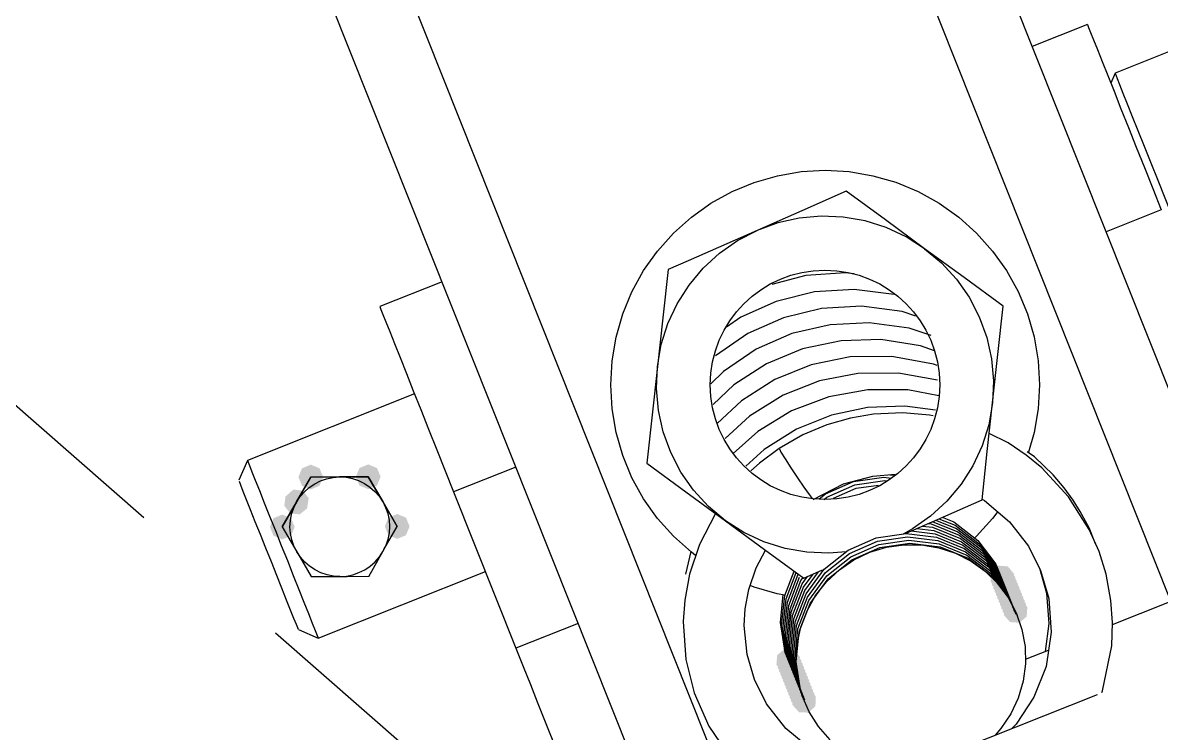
# Model space of a CAD drawing. Extents: x 3 to 592, y 5 to 207.
# Drawn here: x 126.09 to 134.35, y 66.47 to 71.63 of the extents above; entities that cross this region are included whole.
import ezdxf

# ---------------------------------------------------------------- set-up
doc = ezdxf.new("R2010")
doc.units = 0
doc.layers.get('0').update_dxf_attribs({"linetype": 'CONTINUOUS'})

msp = doc.modelspace()

# ---------------------------------------------------------------- hatches: boundary and pattern name
h = msp.add_hatch(color=7)
h.dxf.hatch_style = 2
h.paths.add_polyline_path([(128.178207, 68.241439), (128.114674, 68.267864), (128.088249, 68.331397), (128.114674, 68.394931), (128.178207, 68.421356), (128.24174, 68.394931), (128.268166, 68.331398), (128.24174, 68.267864)])
h = msp.add_hatch(color=7)
h.dxf.hatch_style = 2
h.paths.add_polyline_path([(128.178207, 68.241439), (128.114674, 68.267864), (128.088249, 68.331397), (128.114674, 68.394931), (128.178207, 68.421356), (128.24174, 68.394931), (128.268166, 68.331398), (128.24174, 68.267864)])
h = msp.add_hatch(color=7)
h.dxf.hatch_style = 2
h.paths.add_polyline_path([(128.595191, 68.243379), (128.531657, 68.269805), (128.505232, 68.333338), (128.531657, 68.396871), (128.595191, 68.423296), (128.658724, 68.396871), (128.685149, 68.333338), (128.658724, 68.269805)])
h = msp.add_hatch(color=7)
h.dxf.hatch_style = 2
h.paths.add_polyline_path([(128.595191, 68.243379), (128.531657, 68.269805), (128.505232, 68.333338), (128.531657, 68.396871), (128.595191, 68.423296), (128.658724, 68.396871), (128.685149, 68.333338), (128.658724, 68.269805)])
h = msp.add_hatch(color=7)
h.dxf.hatch_style = 2
h.paths.add_polyline_path([(128.151655, 68.103577), (128.097883, 68.060644), (128.02948, 68.068107), (127.986546, 68.121879), (127.99401, 68.190283), (128.051662, 68.240272), (128.120066, 68.232808), (128.163, 68.179036)])
h = msp.add_hatch(color=7)
h.dxf.hatch_style = 2
h.paths.add_polyline_path([(128.151655, 68.103577), (128.097883, 68.060644), (128.02948, 68.068107), (127.986546, 68.121879), (127.99401, 68.190283), (128.051662, 68.240272), (128.120066, 68.232808), (128.163, 68.179036)])
h = msp.add_hatch(color=7)
h.dxf.hatch_style = 2
h.paths.add_polyline_path([(127.881451, 67.969342), (127.907876, 68.032875), (127.971409, 68.0593), (128.034942, 68.032875), (128.061367, 67.969342), (128.034942, 67.905456), (127.971409, 67.879031), (127.907876, 67.905456)])
h = msp.add_hatch(color=7)
h.dxf.hatch_style = 2
h.paths.add_polyline_path([(127.881451, 67.969342), (127.907876, 68.032875), (127.971409, 68.0593), (128.034942, 68.032875), (128.061367, 67.969342), (128.034942, 67.905456), (127.971409, 67.879031), (127.907876, 67.905456)])
h = msp.add_hatch(color=7)
h.dxf.hatch_style = 2
h.paths.add_polyline_path([(128.715382, 67.973222), (128.741807, 68.036755), (128.80534, 68.063181), (128.868873, 68.036755), (128.895299, 67.973222), (128.868873, 67.909336), (128.80534, 67.882911), (128.741807, 67.909336)])
h = msp.add_hatch(color=7)
h.dxf.hatch_style = 2
h.paths.add_polyline_path([(128.715382, 67.973222), (128.741807, 68.036755), (128.80534, 68.063181), (128.868873, 68.036755), (128.895299, 67.973222), (128.868873, 67.909336), (128.80534, 67.882911), (128.741807, 67.909336)])
h = msp.add_hatch(color=7)
h.dxf.hatch_style = 2
h.paths.add_polyline_path([(133.282236, 67.628466), (133.277258, 67.559837), (133.225342, 67.514677), (133.156713, 67.519655), (133.111552, 67.571571), (133.115472, 67.643375), (133.167389, 67.688536), (133.236018, 67.683557)])
h = msp.add_hatch(color=7)
h.dxf.hatch_style = 2
h.paths.add_polyline_path([(133.282236, 67.628466), (133.277258, 67.559837), (133.225342, 67.514677), (133.156713, 67.519655), (133.111552, 67.571571), (133.115472, 67.643375), (133.167389, 67.688536), (133.236018, 67.683557)])
h = msp.add_hatch(color=7)
h.dxf.hatch_style = 2
h.paths.add_polyline_path([(133.291832, 67.604406), (133.286854, 67.535777), (133.234937, 67.490617), (133.166308, 67.495595), (133.121148, 67.547512), (133.125068, 67.619316), (133.176984, 67.664476), (133.245614, 67.659498)])
h = msp.add_hatch(color=7)
h.dxf.hatch_style = 2
h.paths.add_polyline_path([(133.291832, 67.604406), (133.286854, 67.535777), (133.234937, 67.490617), (133.166308, 67.495595), (133.121148, 67.547512), (133.125068, 67.619316), (133.176984, 67.664476), (133.245614, 67.659498)])
h = msp.add_hatch(color=7)
h.dxf.hatch_style = 2
h.paths.add_polyline_path([(133.301428, 67.580347), (133.296449, 67.511718), (133.244533, 67.466558), (133.175904, 67.471536), (133.130744, 67.523452), (133.134664, 67.595257), (133.18658, 67.640417), (133.255209, 67.635438)])
h = msp.add_hatch(color=7)
h.dxf.hatch_style = 2
h.paths.add_polyline_path([(133.301428, 67.580347), (133.296449, 67.511718), (133.244533, 67.466558), (133.175904, 67.471536), (133.130744, 67.523452), (133.134664, 67.595257), (133.18658, 67.640417), (133.255209, 67.635438)])
h = msp.add_hatch(color=7)
h.dxf.hatch_style = 2
h.paths.add_polyline_path([(133.311023, 67.556288), (133.306045, 67.487658), (133.254128, 67.442498), (133.185499, 67.447477), (133.140339, 67.499393), (133.144259, 67.571197), (133.196175, 67.616357), (133.264805, 67.611379)])
h = msp.add_hatch(color=7)
h.dxf.hatch_style = 2
h.paths.add_polyline_path([(133.311023, 67.556288), (133.306045, 67.487658), (133.254128, 67.442498), (133.185499, 67.447477), (133.140339, 67.499393), (133.144259, 67.571197), (133.196175, 67.616357), (133.264805, 67.611379)])
h = msp.add_hatch(color=7)
h.dxf.hatch_style = 2
h.paths.add_polyline_path([(133.320583, 67.532228), (133.315605, 67.463599), (133.263689, 67.418439), (133.19506, 67.423417), (133.149899, 67.475334), (133.153819, 67.547138), (133.205736, 67.592298), (133.274365, 67.58732)])
h = msp.add_hatch(color=7)
h.dxf.hatch_style = 2
h.paths.add_polyline_path([(133.320583, 67.532228), (133.315605, 67.463599), (133.263689, 67.418439), (133.19506, 67.423417), (133.149899, 67.475334), (133.153819, 67.547138), (133.205736, 67.592298), (133.274365, 67.58732)])
h = msp.add_hatch(color=7)
h.dxf.hatch_style = 2
h.paths.add_polyline_path([(133.330179, 67.508204), (133.325201, 67.439575), (133.273284, 67.394415), (133.204655, 67.399393), (133.159495, 67.451309), (133.163415, 67.523114), (133.215331, 67.568274), (133.28396, 67.563295)])
h = msp.add_hatch(color=7)
h.dxf.hatch_style = 2
h.paths.add_polyline_path([(133.330179, 67.508204), (133.325201, 67.439575), (133.273284, 67.394415), (133.204655, 67.399393), (133.159495, 67.451309), (133.163415, 67.523114), (133.215331, 67.568274), (133.28396, 67.563295)])
h = msp.add_hatch(color=7)
h.dxf.hatch_style = 2
h.paths.add_polyline_path([(133.339774, 67.484145), (133.334796, 67.415515), (133.28288, 67.370355), (133.214251, 67.375334), (133.169091, 67.42725), (133.17301, 67.499054), (133.224927, 67.544214), (133.293556, 67.539236)])
h = msp.add_hatch(color=7)
h.dxf.hatch_style = 2
h.paths.add_polyline_path([(133.339774, 67.484145), (133.334796, 67.415515), (133.28288, 67.370355), (133.214251, 67.375334), (133.169091, 67.42725), (133.17301, 67.499054), (133.224927, 67.544214), (133.293556, 67.539236)])
h = msp.add_hatch(color=7)
h.dxf.hatch_style = 2
h.paths.add_polyline_path([(133.349335, 67.460085), (133.344356, 67.391456), (133.29244, 67.346296), (133.223811, 67.351274), (133.178651, 67.40319), (133.182571, 67.474995), (133.234487, 67.520155), (133.303116, 67.515176)])
h = msp.add_hatch(color=7)
h.dxf.hatch_style = 2
h.paths.add_polyline_path([(133.349335, 67.460085), (133.344356, 67.391456), (133.29244, 67.346296), (133.223811, 67.351274), (133.178651, 67.40319), (133.182571, 67.474995), (133.234487, 67.520155), (133.303116, 67.515176)])
h = msp.add_hatch(color=7)
h.dxf.hatch_style = 2
h.paths.add_polyline_path([(133.35893, 67.436026), (133.353952, 67.367396), (133.302036, 67.322236), (133.233406, 67.327215), (133.188246, 67.379131), (133.192166, 67.450935), (133.244083, 67.496095), (133.312712, 67.491117)])
h = msp.add_hatch(color=7)
h.dxf.hatch_style = 2
h.paths.add_polyline_path([(133.35893, 67.436026), (133.353952, 67.367396), (133.302036, 67.322236), (133.233406, 67.327215), (133.188246, 67.379131), (133.192166, 67.450935), (133.244083, 67.496095), (133.312712, 67.491117)])
h = msp.add_hatch(color=7)
h.dxf.hatch_style = 2
h.paths.add_polyline_path([(133.368526, 67.411966), (133.363548, 67.343337), (133.311631, 67.298177), (133.243002, 67.303155), (133.197842, 67.355072), (133.201762, 67.426876), (133.253678, 67.472036), (133.322307, 67.467058)])
h = msp.add_hatch(color=7)
h.dxf.hatch_style = 2
h.paths.add_polyline_path([(133.368526, 67.411966), (133.363548, 67.343337), (133.311631, 67.298177), (133.243002, 67.303155), (133.197842, 67.355072), (133.201762, 67.426876), (133.253678, 67.472036), (133.322307, 67.467058)])
h = msp.add_hatch(color=7)
h.dxf.hatch_style = 2
h.paths.add_polyline_path([(133.378121, 67.387907), (133.373143, 67.319278), (133.321227, 67.274117), (133.252598, 67.279096), (133.207437, 67.331012), (133.211357, 67.402816), (133.263274, 67.447976), (133.331903, 67.442998)])
h = msp.add_hatch(color=7)
h.dxf.hatch_style = 2
h.paths.add_polyline_path([(133.378121, 67.387907), (133.373143, 67.319278), (133.321227, 67.274117), (133.252598, 67.279096), (133.207437, 67.331012), (133.211357, 67.402816), (133.263274, 67.447976), (133.331903, 67.442998)])
h = msp.add_hatch(color=7)
h.dxf.hatch_style = 2
h.paths.add_polyline_path([(131.557319, 66.969627), (131.562298, 67.038256), (131.614214, 67.083416), (131.682843, 67.078438), (131.728003, 67.026521), (131.724083, 66.954717), (131.672167, 66.909557), (131.603538, 66.914535)])
h = msp.add_hatch(color=7)
h.dxf.hatch_style = 2
h.paths.add_polyline_path([(131.557319, 66.969627), (131.562298, 67.038256), (131.614214, 67.083416), (131.682843, 67.078438), (131.728003, 67.026521), (131.724083, 66.954717), (131.672167, 66.909557), (131.603538, 66.914535)])
h = msp.add_hatch(color=7)
h.dxf.hatch_style = 2
h.paths.add_polyline_path([(131.566915, 66.945567), (131.571893, 67.014196), (131.62381, 67.059356), (131.692439, 67.054378), (131.737599, 67.002462), (131.733679, 66.930658), (131.681763, 66.885497), (131.613133, 66.890476)])
h = msp.add_hatch(color=7)
h.dxf.hatch_style = 2
h.paths.add_polyline_path([(131.566915, 66.945567), (131.571893, 67.014196), (131.62381, 67.059356), (131.692439, 67.054378), (131.737599, 67.002462), (131.733679, 66.930658), (131.681763, 66.885497), (131.613133, 66.890476)])
h = msp.add_hatch(color=7)
h.dxf.hatch_style = 2
h.paths.add_polyline_path([(131.576475, 66.921508), (131.581454, 66.990137), (131.63337, 67.035297), (131.701999, 67.030319), (131.747159, 66.978402), (131.743239, 66.906598), (131.691323, 66.861438), (131.622694, 66.866416)])
h = msp.add_hatch(color=7)
h.dxf.hatch_style = 2
h.paths.add_polyline_path([(131.576475, 66.921508), (131.581454, 66.990137), (131.63337, 67.035297), (131.701999, 67.030319), (131.747159, 66.978402), (131.743239, 66.906598), (131.691323, 66.861438), (131.622694, 66.866416)])
h = msp.add_hatch(color=7)
h.dxf.hatch_style = 2
h.paths.add_polyline_path([(131.586071, 66.897448), (131.591049, 66.966077), (131.642965, 67.011238), (131.711595, 67.006259), (131.756755, 66.954343), (131.752835, 66.882539), (131.700918, 66.837379), (131.632289, 66.842357)])
h = msp.add_hatch(color=7)
h.dxf.hatch_style = 2
h.paths.add_polyline_path([(131.586071, 66.897448), (131.591049, 66.966077), (131.642965, 67.011238), (131.711595, 67.006259), (131.756755, 66.954343), (131.752835, 66.882539), (131.700918, 66.837379), (131.632289, 66.842357)])
h = msp.add_hatch(color=7)
h.dxf.hatch_style = 2
h.paths.add_polyline_path([(131.595666, 66.873389), (131.600645, 66.942018), (131.652561, 66.987178), (131.72119, 66.9822), (131.76635, 66.930283), (131.76243, 66.858479), (131.710514, 66.813319), (131.641885, 66.818297)])
h = msp.add_hatch(color=7)
h.dxf.hatch_style = 2
h.paths.add_polyline_path([(131.595666, 66.873389), (131.600645, 66.942018), (131.652561, 66.987178), (131.72119, 66.9822), (131.76635, 66.930283), (131.76243, 66.858479), (131.710514, 66.813319), (131.641885, 66.818297)])
h = msp.add_hatch(color=7)
h.dxf.hatch_style = 2
h.paths.add_polyline_path([(131.605262, 66.849329), (131.61024, 66.917959), (131.662157, 66.963119), (131.730786, 66.95814), (131.775946, 66.906224), (131.772026, 66.83442), (131.72011, 66.78926), (131.65148, 66.794238)])
h = msp.add_hatch(color=7)
h.dxf.hatch_style = 2
h.paths.add_polyline_path([(131.605262, 66.849329), (131.61024, 66.917959), (131.662157, 66.963119), (131.730786, 66.95814), (131.775946, 66.906224), (131.772026, 66.83442), (131.72011, 66.78926), (131.65148, 66.794238)])
h = msp.add_hatch(color=7)
h.dxf.hatch_style = 2
h.paths.add_polyline_path([(131.614822, 66.825305), (131.6198, 66.893934), (131.671717, 66.939094), (131.740346, 66.934116), (131.785506, 66.8822), (131.781586, 66.810396), (131.72967, 66.765236), (131.661041, 66.770214)])
h = msp.add_hatch(color=7)
h.dxf.hatch_style = 2
h.paths.add_polyline_path([(131.614822, 66.825305), (131.6198, 66.893934), (131.671717, 66.939094), (131.740346, 66.934116), (131.785506, 66.8822), (131.781586, 66.810396), (131.72967, 66.765236), (131.661041, 66.770214)])
h = msp.add_hatch(color=7)
h.dxf.hatch_style = 2
h.paths.add_polyline_path([(131.624418, 66.80121), (131.629396, 66.86984), (131.681312, 66.915), (131.749942, 66.910021), (131.795102, 66.858105), (131.791182, 66.786301), (131.739265, 66.741141), (131.670636, 66.746119)])
h = msp.add_hatch(color=7)
h.dxf.hatch_style = 2
h.paths.add_polyline_path([(131.624418, 66.80121), (131.629396, 66.86984), (131.681312, 66.915), (131.749942, 66.910021), (131.795102, 66.858105), (131.791182, 66.786301), (131.739265, 66.741141), (131.670636, 66.746119)])
h = msp.add_hatch(color=7)
h.dxf.hatch_style = 2
h.paths.add_polyline_path([(131.634013, 66.777186), (131.638992, 66.845815), (131.690908, 66.890976), (131.759537, 66.885997), (131.804697, 66.834081), (131.800777, 66.762277), (131.748861, 66.717117), (131.680232, 66.722095)])
h = msp.add_hatch(color=7)
h.dxf.hatch_style = 2
h.paths.add_polyline_path([(131.634013, 66.777186), (131.638992, 66.845815), (131.690908, 66.890976), (131.759537, 66.885997), (131.804697, 66.834081), (131.800777, 66.762277), (131.748861, 66.717117), (131.680232, 66.722095)])
h = msp.add_hatch(color=7)
h.dxf.hatch_style = 2
h.paths.add_polyline_path([(131.643574, 66.753127), (131.648552, 66.821756), (131.700468, 66.866916), (131.769097, 66.861938), (131.814258, 66.810021), (131.810338, 66.738217), (131.758421, 66.693057), (131.689792, 66.698035)])
h = msp.add_hatch(color=7)
h.dxf.hatch_style = 2
h.paths.add_polyline_path([(131.643574, 66.753127), (131.648552, 66.821756), (131.700468, 66.866916), (131.769097, 66.861938), (131.814258, 66.810021), (131.810338, 66.738217), (131.758421, 66.693057), (131.689792, 66.698035)])
h = msp.add_hatch(color=7)
h.dxf.hatch_style = 2
h.paths.add_polyline_path([(131.653169, 66.729067), (131.658147, 66.797697), (131.710064, 66.842857), (131.778693, 66.837878), (131.823853, 66.785962), (131.819933, 66.714158), (131.768017, 66.668998), (131.699388, 66.673976)])
h = msp.add_hatch(color=7)
h.dxf.hatch_style = 2
h.paths.add_polyline_path([(131.653169, 66.729067), (131.658147, 66.797697), (131.710064, 66.842857), (131.778693, 66.837878), (131.823853, 66.785962), (131.819933, 66.714158), (131.768017, 66.668998), (131.699388, 66.673976)])
h = msp.add_hatch(color=7)
h.dxf.hatch_style = 2
h.paths.add_polyline_path([(131.662765, 66.705008), (131.667743, 66.773637), (131.719659, 66.818797), (131.788289, 66.813819), (131.833449, 66.761903), (131.829529, 66.690098), (131.777612, 66.644938), (131.708983, 66.649917)])
h = msp.add_hatch(color=7)
h.dxf.hatch_style = 2
h.paths.add_polyline_path([(131.662765, 66.705008), (131.667743, 66.773637), (131.719659, 66.818797), (131.788289, 66.813819), (131.833449, 66.761903), (131.829529, 66.690098), (131.777612, 66.644938), (131.708983, 66.649917)])
h = msp.add_hatch(color=7)
h.dxf.hatch_style = 2
h.paths.add_polyline_path([(131.673472, 66.677809), (131.675906, 66.746576), (131.726116, 66.793626), (131.794882, 66.791192), (131.841933, 66.740982), (131.840556, 66.669394), (131.790347, 66.622343), (131.721581, 66.624778)])
h = msp.add_hatch(color=7)
h.dxf.hatch_style = 2
h.paths.add_polyline_path([(131.673472, 66.677809), (131.675906, 66.746576), (131.726116, 66.793626), (131.794882, 66.791192), (131.841933, 66.740982), (131.840556, 66.669394), (131.790347, 66.622343), (131.721581, 66.624778)])

# ---------------------------------------------------------------- linework, layer by layer
at = {"color": 7}
for points in [[(134.936054, 67.635896), (132.600665, 73.496593)], [(134.936054, 67.635896), (132.600665, 73.496593)], [(134.419975, 67.430227), (132.147381, 73.132879)], [(134.419975, 67.430227), (132.147381, 73.132879)], [(131.168634, 66.134544), (128.896039, 71.837197)], [(131.168634, 66.134544), (128.896039, 71.837197)], [(130.652555, 65.928875), (128.317166, 71.789219)], [(130.652555, 65.928875), (128.317166, 71.789219)], [(133.814114, 71.614242), (133.414064, 71.454786)], [(133.814114, 71.614242), (133.414064, 71.454786)], [(133.814114, 71.614242), (133.822228, 71.594133), (133.836692, 71.557797), (133.858212, 71.503822), (133.886434, 71.432914), (133.921006, 71.346131), (133.961223, 71.244883), (134.007084, 71.130231), (134.057178, 71.004289), (134.111153, 70.868822), (134.168303, 70.725242), (134.22757, 70.576369), (134.288601, 70.423969), (134.349631, 70.270158)], [(133.814114, 71.614242), (133.822228, 71.594133), (133.836692, 71.557797), (133.858212, 71.503822), (133.886434, 71.432914), (133.921006, 71.346131), (133.961223, 71.244883), (134.007084, 71.130231), (134.057178, 71.004289), (134.111153, 70.868822), (134.168303, 70.725242), (134.22757, 70.576369), (134.288601, 70.423969), (134.349631, 70.270158)], [(134.427701, 71.425223), (134.014951, 71.260829)], [(134.427701, 71.425223), (134.014951, 71.260829)], [(134.014845, 71.260723), (133.983801, 71.188404)], [(134.014845, 71.260723), (133.983801, 71.188404)], [(134.014845, 71.260723), (134.029662, 71.224034), (134.047653, 71.178879), (134.071995, 71.11679), (134.103039, 71.039531), (134.139376, 70.948515), (134.180298, 70.845151), (134.225453, 70.731909), (134.273784, 70.611259), (134.323878, 70.485317), (134.375031, 70.356906), (134.426184, 70.228142), (134.476278, 70.102554), (134.524609, 69.981551), (134.569764, 69.868662), (134.610687, 69.765651), (134.647023, 69.674634), (134.677714, 69.597376), (134.702409, 69.53564), (134.720048, 69.490837), (134.730984, 69.463673)], [(134.014845, 71.260723), (134.029662, 71.224034), (134.047653, 71.178879), (134.071995, 71.11679), (134.103039, 71.039531), (134.139376, 70.948515), (134.180298, 70.845151), (134.225453, 70.731909), (134.273784, 70.611259), (134.323878, 70.485317), (134.375031, 70.356906), (134.426184, 70.228142), (134.476278, 70.102554), (134.524609, 69.981551), (134.569764, 69.868662), (134.610687, 69.765651), (134.647023, 69.674634), (134.677714, 69.597376), (134.702409, 69.53564), (134.720048, 69.490837), (134.730984, 69.463673)], [(130.970867, 67.76145), (130.940175, 67.785439), (130.81, 67.901503), (130.693936, 68.031678), (130.592689, 68.173847), (130.508375, 68.3266), (130.4417, 68.487819), (130.393369, 68.655389), (130.364089, 68.827544), (130.354564, 69.001464), (130.364089, 69.175736), (130.393369, 69.347539), (130.4417, 69.515461), (130.508375, 69.676327), (130.592689, 69.82908), (130.693936, 69.97125), (130.81, 70.101425), (130.940175, 70.217841), (131.082344, 70.318736), (131.235097, 70.40305), (131.396317, 70.469725), (131.563886, 70.518055), (131.735689, 70.547336), (131.909961, 70.557214)], [(130.970867, 67.76145), (130.940175, 67.785439), (130.81, 67.901503), (130.693936, 68.031678), (130.592689, 68.173847), (130.508375, 68.3266), (130.4417, 68.487819), (130.393369, 68.655389), (130.364089, 68.827544), (130.354564, 69.001464), (130.364089, 69.175736), (130.393369, 69.347539), (130.4417, 69.515461), (130.508375, 69.676327), (130.592689, 69.82908), (130.693936, 69.97125), (130.81, 70.101425), (130.940175, 70.217841), (131.082344, 70.318736), (131.235097, 70.40305), (131.396317, 70.469725), (131.563886, 70.518055), (131.735689, 70.547336), (131.909961, 70.557214)], [(131.909961, 70.557108), (132.084233, 70.54723), (132.256036, 70.517949), (132.423606, 70.469972), (132.584825, 70.402944), (132.737578, 70.31863), (132.879747, 70.217736), (133.009922, 70.101672), (133.125986, 69.971497), (133.227233, 69.829327), (133.311547, 69.676574), (133.378222, 69.515355), (133.426553, 69.347786), (133.455833, 69.17563), (133.465358, 69.001711), (133.455833, 68.827438), (133.426553, 68.655283), (133.386689, 68.512055)], [(131.909961, 70.557108), (132.084233, 70.54723), (132.256036, 70.517949), (132.423606, 70.469972), (132.584825, 70.402944), (132.737578, 70.31863), (132.879747, 70.217736), (133.009922, 70.101672), (133.125986, 69.971497), (133.227233, 69.829327), (133.311547, 69.676574), (133.378222, 69.515355), (133.426553, 69.347786), (133.455833, 69.17563), (133.465358, 69.001711), (133.455833, 68.827438), (133.426553, 68.655283), (133.386689, 68.512055)], [(132.063243, 70.405696), (131.74151, 70.263879), (131.416954, 70.121004)], [(132.063243, 70.405696), (131.74151, 70.263879), (131.416954, 70.121004)], [(132.632944, 69.988289), (132.348252, 70.197133), (132.063208, 70.405625)], [(132.632944, 69.988289), (132.348252, 70.197133), (132.063208, 70.405625)], [(132.632944, 69.988289), (132.49783, 70.074367), (132.352838, 70.141747), (132.200438, 70.189725), (132.042747, 70.217594), (131.882938, 70.22465), (131.723483, 70.210539), (131.567202, 70.175967), (131.416919, 70.120933)], [(132.632944, 69.988289), (132.49783, 70.074367), (132.352838, 70.141747), (132.200438, 70.189725), (132.042747, 70.217594), (131.882938, 70.22465), (131.723483, 70.210539), (131.567202, 70.175967), (131.416919, 70.120933)], [(134.349772, 70.270158), (133.949722, 70.110703)], [(134.349772, 70.270158), (133.949722, 70.110703)], [(130.693901, 69.13432), (130.72177, 69.292011), (130.769748, 69.444411), (130.837129, 69.589403), (130.923206, 69.724517), (131.025865, 69.847284), (131.144045, 69.955234), (131.274926, 70.046956), (131.416742, 70.121039)], [(130.693901, 69.13432), (130.72177, 69.292011), (130.769748, 69.444411), (130.837129, 69.589403), (130.923206, 69.724517), (131.025865, 69.847284), (131.144045, 69.955234), (131.274926, 70.046956), (131.416742, 70.121039)], [(131.416919, 70.121039), (130.917386, 69.900906), (130.77063, 69.836348)], [(131.416919, 70.121039), (130.917386, 69.900906), (130.77063, 69.836348)], [(124.717351, 70.007162), (126.966049, 68.038435)], [(124.717351, 70.007162), (126.966049, 68.038435)], [(133.202609, 69.570847), (132.918976, 69.778633), (132.632873, 69.988183)], [(133.202609, 69.570847), (132.918976, 69.778633), (132.632873, 69.988183)], [(132.632944, 69.988289), (132.755711, 69.885631), (132.863661, 69.76745), (132.955383, 69.636569), (133.029466, 69.494753), (133.084147, 69.344117), (133.119072, 69.188189), (133.13283, 69.028733), (133.126127, 68.868925)], [(132.632944, 69.988289), (132.755711, 69.885631), (132.863661, 69.76745), (132.955383, 69.636569), (133.029466, 69.494753), (133.084147, 69.344117), (133.119072, 69.188189), (133.13283, 69.028733), (133.126127, 68.868925)], [(130.770559, 69.836383), (130.732459, 69.48678), (130.694007, 69.134355)], [(130.770559, 69.836383), (130.732459, 69.48678), (130.694007, 69.134355)], [(132.121416, 69.805268), (132.059327, 69.812323), (131.771813, 69.792921), (131.522752, 69.729068)], [(132.121416, 69.805268), (132.059327, 69.812323), (131.771813, 69.792921), (131.522752, 69.729068)], [(129.130672, 69.747836), (128.679116, 69.567919)], [(129.130672, 69.747836), (128.679116, 69.567919)], [(132.412458, 69.654984), (132.120358, 69.691673), (131.832491, 69.67474), (131.556266, 69.606301), (131.299091, 69.49059), (131.195374, 69.418976)], [(132.412458, 69.654984), (132.120358, 69.691673), (131.832491, 69.67474), (131.556266, 69.606301), (131.299091, 69.49059), (131.195374, 69.418976)], [(128.679081, 69.567884), (128.687195, 69.547775), (128.701659, 69.511439), (128.723178, 69.457464), (128.751401, 69.386556), (128.785973, 69.299772), (128.826189, 69.198525), (128.872051, 69.083872), (128.922145, 68.957931), (128.97612, 68.822464), (129.03327, 68.678884), (129.092537, 68.530011), (129.153567, 68.377611), (129.214598, 68.2238)], [(128.679081, 69.567884), (128.687195, 69.547775), (128.701659, 69.511439), (128.723178, 69.457464), (128.751401, 69.386556), (128.785973, 69.299772), (128.826189, 69.198525), (128.872051, 69.083872), (128.922145, 68.957931), (128.97612, 68.822464), (129.03327, 68.678884), (129.092537, 68.530011), (129.153567, 68.377611), (129.214598, 68.2238)], [(132.569056, 69.499727), (132.470631, 69.532535), (132.173945, 69.571341), (131.883961, 69.55476), (131.6095, 69.487732), (131.350209, 69.372021), (131.114553, 69.209744)], [(132.569056, 69.499727), (132.470631, 69.532535), (132.173945, 69.571341), (131.883961, 69.55476), (131.6095, 69.487732), (131.350209, 69.372021), (131.114553, 69.209744)], [(133.125986, 68.868784), (133.164439, 69.219798), (133.202539, 69.570812)], [(133.125986, 68.868784), (133.164439, 69.219798), (133.202539, 69.570812)], [(132.679158, 69.358757), (132.521113, 69.411674), (132.229719, 69.450832), (131.946086, 69.436721), (131.670213, 69.37181), (131.409158, 69.258215), (131.172444, 69.097701), (131.080369, 69.006685)], [(132.679158, 69.358757), (132.521113, 69.411674), (132.229719, 69.450832), (131.946086, 69.436721), (131.670213, 69.37181), (131.409158, 69.258215), (131.172444, 69.097701), (131.080369, 69.006685)], [(132.703605, 69.247244), (132.602711, 69.283227), (132.314139, 69.328736), (132.025919, 69.320622), (131.746519, 69.260649), (131.484758, 69.152699), (131.248397, 68.999947), (131.098819, 68.858836)], [(132.703605, 69.247244), (132.602711, 69.283227), (132.314139, 69.328736), (132.025919, 69.320622), (131.746519, 69.260649), (131.484758, 69.152699), (131.248397, 68.999947), (131.098819, 68.858836)], [(132.724137, 69.139823), (132.697326, 69.150406), (132.393584, 69.206145), (132.09337, 69.202617), (131.808326, 69.144762), (131.545859, 69.038929), (131.303148, 68.885117), (131.127465, 68.72037)], [(132.724137, 69.139823), (132.697326, 69.150406), (132.393584, 69.206145), (132.09337, 69.202617), (131.808326, 69.144762), (131.545859, 69.038929), (131.303148, 68.885117), (131.127465, 68.72037)], [(130.693901, 69.13432), (130.655448, 68.783306), (130.617348, 68.432292)], [(130.693901, 69.13432), (130.655448, 68.783306), (130.617348, 68.432292)], [(131.186978, 68.014815), (131.064212, 68.117473), (130.956262, 68.235654), (130.864539, 68.366534), (130.790456, 68.508351), (130.735776, 68.658987), (130.700851, 68.814915), (130.687092, 68.97437), (130.693795, 69.134179)], [(131.186978, 68.014815), (131.064212, 68.117473), (130.956262, 68.235654), (130.864539, 68.366534), (130.790456, 68.508351), (130.735776, 68.658987), (130.700851, 68.814915), (130.687092, 68.97437), (130.693795, 69.134179)], [(132.726465, 69.033637), (132.443537, 69.085495), (132.148263, 69.083026), (131.869215, 69.028345), (131.605337, 68.924629), (131.362626, 68.77364), (131.184826, 68.610656)], [(132.726465, 69.033637), (132.443537, 69.085495), (132.148263, 69.083026), (131.869215, 69.028345), (131.605337, 68.924629), (131.362626, 68.77364), (131.184826, 68.610656)], [(128.931, 68.935741), (127.71815, 68.452436)], [(128.931, 68.935741), (127.71815, 68.452436)], [(132.73472, 68.919796), (132.511765, 68.96354), (132.22037, 68.964951), (131.93709, 68.913446), (131.667567, 68.811493), (131.421681, 68.661562), (131.244234, 68.501754)], [(132.73472, 68.919796), (132.511765, 68.96354), (132.22037, 68.964951), (131.93709, 68.913446), (131.667567, 68.811493), (131.421681, 68.661562), (131.244234, 68.501754)], [(132.712531, 68.815514), (132.490281, 68.846912), (132.218994, 68.836328), (131.957233, 68.780589), (131.703939, 68.678989), (131.468989, 68.532234), (131.335639, 68.411231)], [(132.712531, 68.815514), (132.490281, 68.846912), (132.218994, 68.836328), (131.957233, 68.780589), (131.703939, 68.678989), (131.468989, 68.532234), (131.335639, 68.411231)], [(133.125986, 68.868784), (133.098117, 68.711092), (133.050139, 68.558692), (132.982758, 68.413701), (132.896681, 68.278587), (132.794022, 68.15582), (132.675842, 68.04787), (132.544961, 67.956148), (132.476875, 67.917695)], [(133.125986, 68.868784), (133.098117, 68.711092), (133.050139, 68.558692), (132.982758, 68.413701), (132.896681, 68.278587), (132.794022, 68.15582), (132.675842, 68.04787), (132.544961, 67.956148), (132.476875, 67.917695)], [(133.049327, 68.166721), (133.087427, 68.516324), (133.12588, 68.868749)], [(133.049327, 68.166721), (133.087427, 68.516324), (133.12588, 68.868749)], [(132.695209, 68.775509), (132.668045, 68.781154), (132.473665, 68.797382), (132.262351, 68.787857), (132.094429, 68.759282), (131.922273, 68.710246), (131.748001, 68.637221), (131.576198, 68.539148)], [(132.695209, 68.775509), (132.668045, 68.781154), (132.473665, 68.797382), (132.262351, 68.787857), (132.094429, 68.759282), (131.922273, 68.710246), (131.748001, 68.637221), (131.576198, 68.539148)], [(133.919066, 66.76711), (133.92471, 66.780163), (133.990327, 67.107188), (133.996324, 67.275816), (133.985035, 67.435624), (133.949405, 67.625771), (133.898252, 67.790519), (133.827344, 67.951033), (133.677413, 68.188805), (133.482327, 68.39906), (133.370496, 68.490782), (133.238557, 68.578624), (133.102032, 68.648474)], [(133.919066, 66.76711), (133.92471, 66.780163), (133.990327, 67.107188), (133.996324, 67.275816), (133.985035, 67.435624), (133.949405, 67.625771), (133.898252, 67.790519), (133.827344, 67.951033), (133.677413, 68.188805), (133.482327, 68.39906), (133.370496, 68.490782), (133.238557, 68.578624), (133.102032, 68.648474)], [(131.576374, 68.539007), (131.433852, 68.432821), (131.372116, 68.375318)], [(131.576374, 68.539007), (131.433852, 68.432821), (131.372116, 68.375318)], [(131.578456, 68.535832), (131.59045, 68.512549), (131.620436, 68.463866), (131.66277, 68.398602), (131.710395, 68.326635), (131.756609, 68.258902), (131.794003, 68.205279), (131.817286, 68.174941)], [(131.578456, 68.535832), (131.59045, 68.512549), (131.620436, 68.463866), (131.66277, 68.398602), (131.710395, 68.326635), (131.756609, 68.258902), (131.794003, 68.205279), (131.817286, 68.174941)], [(133.873205, 67.846892), (133.82558, 67.963662), (133.762432, 68.081842), (133.709869, 68.164745), (133.644957, 68.25294), (133.564524, 68.347131), (133.42941, 68.476954), (133.377552, 68.515406)], [(133.873205, 67.846892), (133.82558, 67.963662), (133.762432, 68.081842), (133.709869, 68.164745), (133.644957, 68.25294), (133.564524, 68.347131), (133.42941, 68.476954), (133.377552, 68.515406)], [(127.718185, 68.452436), (127.656096, 68.308149)], [(127.718185, 68.452436), (127.656096, 68.308149)], [(127.718185, 68.452436), (127.733002, 68.415394), (127.750993, 68.370238), (127.775335, 68.308855), (127.805674, 68.233008), (127.840599, 68.145166), (127.879757, 68.047447), (127.921385, 67.942672), (127.964424, 67.834016), (128.008168, 67.725008), (128.050854, 67.617763), (128.091071, 67.516516), (128.128466, 67.423383), (128.160921, 67.341186), (128.188438, 67.272394), (128.209604, 67.219124), (128.224068, 67.182788), (128.231477, 67.164444)], [(127.718185, 68.452436), (127.733002, 68.415394), (127.750993, 68.370238), (127.775335, 68.308855), (127.805674, 68.233008), (127.840599, 68.145166), (127.879757, 68.047447), (127.921385, 67.942672), (127.964424, 67.834016), (128.008168, 67.725008), (128.050854, 67.617763), (128.091071, 67.516516), (128.128466, 67.423383), (128.160921, 67.341186), (128.188438, 67.272394), (128.209604, 67.219124), (128.224068, 67.182788), (128.231477, 67.164444)], [(130.617278, 68.432221), (130.900911, 68.224435), (131.187014, 68.014885)], [(130.617278, 68.432221), (130.900911, 68.224435), (131.187014, 68.014885)], [(128.074808, 68.150387), (128.178172, 68.331362)], [(128.074808, 68.150387), (128.178172, 68.331362)], [(128.074879, 68.150176), (128.100984, 68.189687), (128.132029, 68.225317), (128.167306, 68.256714), (128.206465, 68.28282), (128.248798, 68.303987), (128.293248, 68.319509), (128.339815, 68.329034), (128.386734, 68.332209)], [(128.074879, 68.150176), (128.100984, 68.189687), (128.132029, 68.225317), (128.167306, 68.256714), (128.206465, 68.28282), (128.248798, 68.303987), (128.293248, 68.319509), (128.339815, 68.329034), (128.386734, 68.332209)], [(128.178278, 68.331256), (128.074914, 68.150281)], [(128.178278, 68.331256), (128.074914, 68.150281)], [(128.178207, 68.331397), (128.386699, 68.332456)], [(128.178207, 68.331397), (128.386699, 68.332456)], [(128.386769, 68.332174), (128.224139, 68.331468), (128.178278, 68.331115)], [(128.386769, 68.332174), (128.224139, 68.331468), (128.178278, 68.331115)], [(128.386699, 68.332385), (128.595191, 68.333444)], [(128.386699, 68.332385), (128.595191, 68.333444)], [(128.595261, 68.333161), (128.437922, 68.332456), (128.386769, 68.332103)], [(128.595261, 68.333161), (128.437922, 68.332456), (128.386769, 68.332103)], [(128.386769, 68.332174), (128.434042, 68.329351), (128.480256, 68.320179), (128.525058, 68.305363), (128.567392, 68.284549), (128.606903, 68.258443), (128.642533, 68.227751), (128.673931, 68.192121), (128.700389, 68.152963)], [(128.386769, 68.332174), (128.434042, 68.329351), (128.480256, 68.320179), (128.525058, 68.305363), (128.567392, 68.284549), (128.606903, 68.258443), (128.642533, 68.227751), (128.673931, 68.192121), (128.700389, 68.152963)], [(128.595191, 68.333338), (128.700318, 68.153421)], [(128.595191, 68.333338), (128.700318, 68.153421)], [(128.700354, 68.153068), (128.692945, 68.165768), (128.595226, 68.333338)], [(128.700354, 68.153068), (128.692945, 68.165768), (128.595226, 68.333338)], [(129.666294, 68.403752), (129.214739, 68.223836)], [(129.666294, 68.403752), (129.214739, 68.223836)], [(131.822719, 68.169261), (132.042853, 68.281444), (132.25593, 68.338594), (132.419972, 68.351294)], [(131.822719, 68.169261), (132.042853, 68.281444), (132.25593, 68.338594), (132.419972, 68.351294)], [(131.868263, 68.173106), (131.914477, 68.209795), (132.117677, 68.298342), (132.335693, 68.330445), (132.390374, 68.323742)], [(131.868263, 68.173106), (131.914477, 68.209795), (132.117677, 68.298342), (132.335693, 68.330445), (132.390374, 68.323742)], [(132.37912, 68.348049), (132.412281, 68.344168)], [(132.37912, 68.348049), (132.412281, 68.344168)], [(128.088002, 67.22431), (128.073538, 67.260646), (128.055899, 67.305096), (128.03191, 67.365421), (128.002277, 67.439152), (127.96841, 67.524171), (127.931369, 67.617305), (127.89221, 67.71573), (127.852346, 67.815919), (127.813188, 67.913991), (127.775794, 68.007477), (127.741927, 68.092496), (127.712646, 68.166227), (127.688657, 68.226552), (127.670666, 68.271355), (127.65973, 68.298871)], [(128.088002, 67.22431), (128.073538, 67.260646), (128.055899, 67.305096), (128.03191, 67.365421), (128.002277, 67.439152), (127.96841, 67.524171), (127.931369, 67.617305), (127.89221, 67.71573), (127.852346, 67.815919), (127.813188, 67.913991), (127.775794, 68.007477), (127.741927, 68.092496), (127.712646, 68.166227), (127.688657, 68.226552), (127.670666, 68.271355), (127.65973, 68.298871)], [(131.903117, 68.169261), (131.923931, 68.185841), (132.127131, 68.274389), (132.345148, 68.306139), (132.361728, 68.304375)], [(131.903117, 68.169261), (131.923931, 68.185841), (132.127131, 68.274389), (132.345148, 68.306139), (132.361728, 68.304375)], [(131.972614, 68.178786), (132.137009, 68.250047), (132.297523, 68.273683)], [(131.972614, 68.178786), (132.137009, 68.250047), (132.297523, 68.273683)], [(129.214739, 68.2238), (129.666647, 67.089972)], [(129.214739, 68.2238), (129.666647, 67.089972)], [(132.499065, 67.924363), (132.726254, 68.024551), (133.049398, 68.166721)], [(132.499065, 67.924363), (132.726254, 68.024551), (133.049398, 68.166721)], [(133.049751, 68.170531), (133.066684, 68.161711), (133.248012, 68.007547), (133.385948, 67.829395), (133.474495, 67.654064), (133.533056, 67.451217), (133.551401, 67.204978), (133.513654, 66.957328), (133.426165, 66.733314), (133.297754, 66.539286), (133.264592, 66.506478)], [(133.049751, 68.170531), (133.066684, 68.161711), (133.248012, 68.007547), (133.385948, 67.829395), (133.474495, 67.654064), (133.533056, 67.451217), (133.551401, 67.204978), (133.513654, 66.957328), (133.426165, 66.733314), (133.297754, 66.539286), (133.264592, 66.506478)], [(127.971409, 67.969342), (128.074773, 68.150317)], [(127.971409, 67.969342), (128.074773, 68.150317)], [(128.074879, 68.150176), (128.06747, 68.137476), (127.971515, 67.969201)], [(128.074879, 68.150176), (128.06747, 68.137476), (127.971515, 67.969201)], [(128.076572, 67.789072), (128.055405, 67.831406), (128.040236, 67.875856), (128.030711, 67.922422), (128.027183, 67.969342), (128.030358, 68.016614), (128.039177, 68.062828), (128.054347, 68.107631), (128.074808, 68.150317)], [(128.076572, 67.789072), (128.055405, 67.831406), (128.040236, 67.875856), (128.030711, 67.922422), (128.027183, 67.969342), (128.030358, 68.016614), (128.039177, 68.062828), (128.054347, 68.107631), (128.074808, 68.150317)], [(128.700283, 68.15328), (128.805411, 67.973363)], [(128.700283, 68.15328), (128.805411, 67.973363)], [(128.805411, 67.973011), (128.700283, 68.152927)], [(128.805411, 67.973011), (128.700283, 68.152927)], [(128.700354, 68.153068), (128.72152, 68.110735), (128.73669, 68.066285), (128.746215, 68.019718), (128.74939, 67.972799), (128.746568, 67.925527), (128.737748, 67.879313), (128.722579, 67.83451), (128.702118, 67.791824)], [(128.700354, 68.153068), (128.72152, 68.110735), (128.73669, 68.066285), (128.746215, 68.019718), (128.74939, 67.972799), (128.746568, 67.925527), (128.737748, 67.879313), (128.722579, 67.83451), (128.702118, 67.791824)], [(133.163345, 68.08029), (133.125951, 68.031607), (133.009887, 67.901432), (132.995776, 67.887674)], [(133.163345, 68.08029), (133.125951, 68.031607), (133.009887, 67.901432), (132.995776, 67.887674)], [(131.115894, 68.066885), (130.998066, 67.841813), (130.926099, 67.62556), (130.891527, 67.43894), (130.880238, 67.283718), (130.899994, 67.00714), (130.959966, 66.76584), (131.066858, 66.522776), (131.231605, 66.281124), (131.313449, 66.192224)], [(131.115894, 68.066885), (130.998066, 67.841813), (130.926099, 67.62556), (130.891527, 67.43894), (130.880238, 67.283718), (130.899994, 67.00714), (130.959966, 66.76584), (131.066858, 66.522776), (131.231605, 66.281124), (131.313449, 66.192224)], [(131.186978, 68.014815), (131.47167, 67.80597), (131.756714, 67.597479)], [(131.186978, 68.014815), (131.47167, 67.80597), (131.756714, 67.597479)], [(132.062361, 67.787802), (131.937125, 67.77863), (131.777317, 67.785333), (131.619625, 67.813202), (131.466872, 67.86118), (131.321881, 67.928913), (131.187119, 68.014638)], [(132.062361, 67.787802), (131.937125, 67.77863), (131.777317, 67.785333), (131.619625, 67.813202), (131.466872, 67.86118), (131.321881, 67.928913), (131.187119, 68.014638)], [(132.657321, 67.994036), (132.679546, 67.991214), (132.882393, 67.909017), (133.056665, 67.775667), (133.188251, 67.6021), (133.234818, 67.485331)], [(132.657321, 67.994036), (132.679546, 67.991214), (132.882393, 67.909017), (133.056665, 67.775667), (133.188251, 67.6021), (133.234818, 67.485331)], [(132.688647, 68.007865), (132.872797, 67.933076), (133.04707, 67.799726), (133.178656, 67.626159), (133.218873, 67.525265)], [(132.688647, 68.007865), (132.872797, 67.933076), (133.04707, 67.799726), (133.178656, 67.626159), (133.218873, 67.525265)], [(132.712495, 68.018342), (132.863131, 67.957312), (133.037404, 67.823962), (133.16899, 67.650395), (133.209206, 67.549148)], [(132.712495, 68.018342), (132.863131, 67.957312), (133.037404, 67.823962), (133.16899, 67.650395), (133.209206, 67.549148)], [(132.736308, 68.028855), (132.853783, 67.98123), (133.027702, 67.84788), (133.159288, 67.674314), (133.199505, 67.573066)], [(132.736308, 68.028855), (132.853783, 67.98123), (133.027702, 67.84788), (133.159288, 67.674314), (133.199505, 67.573066)], [(132.760156, 68.039333), (132.844117, 68.005466), (133.018389, 67.872116), (133.149622, 67.698549), (133.189839, 67.597302)], [(132.760156, 68.039333), (132.844117, 68.005466), (133.018389, 67.872116), (133.149622, 67.698549), (133.189839, 67.597302)], [(127.971479, 67.969165), (128.076607, 67.789249)], [(127.971479, 67.969165), (128.076607, 67.789249)], [(128.702012, 67.791965), (128.70942, 67.804665), (128.805376, 67.97294)], [(128.702012, 67.791965), (128.70942, 67.804665), (128.805376, 67.97294)], [(131.735795, 66.781151), (131.707925, 66.841476), (131.671942, 67.058787), (131.694167, 67.278568), (131.773542, 67.484237), (131.904775, 67.663095), (132.077284, 67.801031), (132.280484, 67.889226), (132.4985, 67.921329), (132.717928, 67.895223), (132.920775, 67.812673), (133.095048, 67.679323), (133.226634, 67.506109), (133.26685, 67.404862)], [(131.735795, 66.781151), (131.707925, 66.841476), (131.671942, 67.058787), (131.694167, 67.278568), (131.773542, 67.484237), (131.904775, 67.663095), (132.077284, 67.801031), (132.280484, 67.889226), (132.4985, 67.921329), (132.717928, 67.895223), (132.920775, 67.812673), (133.095048, 67.679323), (133.226634, 67.506109), (133.26685, 67.404862)], [(132.534589, 67.939991), (132.708156, 67.919177), (132.911003, 67.836979), (133.085276, 67.703629), (133.216862, 67.530063), (133.257078, 67.428816)], [(132.534589, 67.939991), (132.708156, 67.919177), (132.911003, 67.836979), (133.085276, 67.703629), (133.216862, 67.530063), (133.257078, 67.428816)], [(132.575512, 67.958017), (132.698631, 67.943201), (132.901478, 67.861004), (133.075751, 67.727654), (133.207337, 67.554087), (133.247553, 67.45284)], [(132.575512, 67.958017), (132.698631, 67.943201), (132.901478, 67.861004), (133.075751, 67.727654), (133.207337, 67.554087), (133.247553, 67.45284)], [(132.616399, 67.976044), (132.689071, 67.967225), (132.891918, 67.885028), (133.06619, 67.751678), (133.197776, 67.578111), (133.237993, 67.476864)], [(132.616399, 67.976044), (132.689071, 67.967225), (132.891918, 67.885028), (133.06619, 67.751678), (133.197776, 67.578111), (133.237993, 67.476864)], [(131.745355, 66.757091), (131.717486, 66.817416), (131.681502, 67.034727), (131.703727, 67.254508), (131.783102, 67.460178), (131.914336, 67.639036), (132.086844, 67.776972), (132.290044, 67.865166), (132.508061, 67.897269), (132.727488, 67.871164), (132.930336, 67.788966), (133.104608, 67.655264), (133.236194, 67.48205), (133.276411, 67.380803)], [(131.745355, 66.757091), (131.717486, 66.817416), (131.681502, 67.034727), (131.703727, 67.254508), (131.783102, 67.460178), (131.914336, 67.639036), (132.086844, 67.776972), (132.290044, 67.865166), (132.508061, 67.897269), (132.727488, 67.871164), (132.930336, 67.788966), (133.104608, 67.655264), (133.236194, 67.48205), (133.276411, 67.380803)], [(131.754951, 66.733067), (131.727081, 66.793392), (131.691098, 67.010703), (131.713323, 67.230484), (131.792698, 67.436153), (131.923931, 67.615012), (132.096439, 67.752948), (132.299639, 67.841142), (132.517656, 67.873245), (132.737084, 67.847139), (132.939931, 67.764942), (133.114203, 67.631592), (133.245789, 67.458026), (133.286006, 67.356778)], [(131.754951, 66.733067), (131.727081, 66.793392), (131.691098, 67.010703), (131.713323, 67.230484), (131.792698, 67.436153), (131.923931, 67.615012), (132.096439, 67.752948), (132.299639, 67.841142), (132.517656, 67.873245), (132.737084, 67.847139), (132.939931, 67.764942), (133.114203, 67.631592), (133.245789, 67.458026), (133.286006, 67.356778)], [(131.763347, 66.712006), (131.735477, 66.772331), (131.699494, 66.989642), (131.721719, 67.209423), (131.801094, 67.415092), (131.932327, 67.593951), (132.104836, 67.731887), (132.308036, 67.820081), (132.526052, 67.852184), (132.74548, 67.826079), (132.948327, 67.743881), (133.122599, 67.610531), (133.254186, 67.436965), (133.294402, 67.335717)], [(131.763347, 66.712006), (131.735477, 66.772331), (131.699494, 66.989642), (131.721719, 67.209423), (131.801094, 67.415092), (131.932327, 67.593951), (132.104836, 67.731887), (132.308036, 67.820081), (132.526052, 67.852184), (132.74548, 67.826079), (132.948327, 67.743881), (133.122599, 67.610531), (133.254186, 67.436965), (133.294402, 67.335717)], [(131.94605, 66.425374), (131.862795, 66.520624), (131.795414, 66.627516), (131.744967, 66.74358), (131.713217, 66.865994), (131.70087, 66.991936), (131.707925, 67.118583), (131.734031, 67.242408), (131.779186, 67.361294), (131.841981, 67.471713), (131.92065, 67.571549), (132.014136, 67.658686), (132.119617, 67.730299), (132.234623, 67.785333), (132.356684, 67.822374), (132.482978, 67.840366), (132.610331, 67.838955), (132.73592, 67.818494), (132.856923, 67.778983), (132.970164, 67.72148), (133.073175, 67.647749), (133.163486, 67.558849), (133.238981, 67.457602), (133.297895, 67.345419), (133.33917, 67.22618), (133.361395, 67.101649), (133.363864, 66.975002), (133.347284, 66.849413), (133.311653, 66.727705), (133.257325, 66.612699), (133.186417, 66.507219), (133.145142, 66.458888)], [(131.94605, 66.425374), (131.862795, 66.520624), (131.795414, 66.627516), (131.744967, 66.74358), (131.713217, 66.865994), (131.70087, 66.991936), (131.707925, 67.118583), (131.734031, 67.242408), (131.779186, 67.361294), (131.841981, 67.471713), (131.92065, 67.571549), (132.014136, 67.658686), (132.119617, 67.730299), (132.234623, 67.785333), (132.356684, 67.822374), (132.482978, 67.840366), (132.610331, 67.838955), (132.73592, 67.818494), (132.856923, 67.778983), (132.970164, 67.72148), (133.073175, 67.647749), (133.163486, 67.558849), (133.238981, 67.457602), (133.297895, 67.345419), (133.33917, 67.22618), (133.361395, 67.101649), (133.363864, 66.975002), (133.347284, 66.849413), (133.311653, 66.727705), (133.257325, 66.612699), (133.186417, 66.507219), (133.145142, 66.458888)], [(128.390121, 67.609967), (128.342849, 67.612789), (128.296635, 67.621961), (128.251832, 67.636778), (128.209499, 67.657592), (128.169987, 67.683698), (128.134357, 67.714389), (128.10296, 67.75002), (128.076501, 67.789178)], [(128.390121, 67.609967), (128.342849, 67.612789), (128.296635, 67.621961), (128.251832, 67.636778), (128.209499, 67.657592), (128.169987, 67.683698), (128.134357, 67.714389), (128.10296, 67.75002), (128.076501, 67.789178)], [(128.076572, 67.789072), (128.08398, 67.776372), (128.1817, 67.609156)], [(128.076572, 67.789072), (128.08398, 67.776372), (128.1817, 67.609156)], [(128.390121, 67.609967), (128.437393, 67.613142), (128.483607, 67.622667), (128.528057, 67.638189), (128.57039, 67.659356), (128.609549, 67.685461), (128.644826, 67.716859), (128.675871, 67.752489), (128.701976, 67.792)], [(128.390121, 67.609967), (128.437393, 67.613142), (128.483607, 67.622667), (128.528057, 67.638189), (128.57039, 67.659356), (128.609549, 67.685461), (128.644826, 67.716859), (128.675871, 67.752489), (128.701976, 67.792)], [(128.598613, 67.610955), (128.701976, 67.79193)], [(128.598613, 67.610955), (128.701976, 67.79193)], [(130.937282, 67.79073), (130.898477, 67.626689)], [(130.937282, 67.79073), (130.898477, 67.626689)], [(131.779786, 66.378102), (131.624917, 66.507572), (131.485922, 66.686077), (131.397375, 66.863524), (131.344811, 67.043441), (131.32435, 67.254755), (131.331406, 67.374347), (131.356453, 67.514752), (131.409369, 67.673502), (131.477456, 67.801913)], [(131.779786, 66.378102), (131.624917, 66.507572), (131.485922, 66.686077), (131.397375, 66.863524), (131.344811, 67.043441), (131.32435, 67.254755), (131.331406, 67.374347), (131.356453, 67.514752), (131.409369, 67.673502), (131.477456, 67.801913)], [(133.465923, 67.670892), (133.516017, 67.489917), (133.533303, 67.269783), (133.506845, 67.066231)], [(133.465923, 67.670892), (133.516017, 67.489917), (133.533303, 67.269783), (133.506845, 67.066231)], [(128.181629, 67.609014), (128.22749, 67.609367), (128.390121, 67.610073)], [(128.181629, 67.609014), (128.22749, 67.609367), (128.390121, 67.610073)], [(128.232359, 67.162221), (129.445209, 67.645527)], [(128.232359, 67.162221), (129.445209, 67.645527)], [(128.390121, 67.609967), (128.441274, 67.61032), (128.598612, 67.611025)], [(128.390121, 67.609967), (128.441274, 67.61032), (128.598612, 67.611025)], [(131.665098, 66.960609), (131.631231, 67.033987), (131.595248, 67.251298), (131.617473, 67.471078), (131.686265, 67.648878)], [(131.665098, 66.960609), (131.631231, 67.033987), (131.595248, 67.251298), (131.617473, 67.471078), (131.686265, 67.648878)], [(131.674694, 66.936549), (131.640827, 67.009927), (131.604844, 67.227238), (131.627069, 67.447019), (131.700799, 67.638224)], [(131.674694, 66.936549), (131.640827, 67.009927), (131.604844, 67.227238), (131.627069, 67.447019), (131.700799, 67.638224)], [(131.684289, 66.91249), (131.650422, 66.985868), (131.614439, 67.203179), (131.636664, 67.422959), (131.715686, 67.627571)], [(131.684289, 66.91249), (131.650422, 66.985868), (131.614439, 67.203179), (131.636664, 67.422959), (131.715686, 67.627571)], [(131.693849, 66.888431), (131.659983, 66.961808), (131.623999, 67.179119), (131.646224, 67.3989), (131.725599, 67.604569)], [(131.693849, 66.888431), (131.659983, 66.961808), (131.623999, 67.179119), (131.646224, 67.3989), (131.725599, 67.604569)], [(131.703445, 66.864371), (131.669578, 66.937749), (131.633595, 67.15506), (131.65582, 67.374841), (131.735195, 67.58051), (131.753187, 67.605204)], [(131.703445, 66.864371), (131.669578, 66.937749), (131.633595, 67.15506), (131.65582, 67.374841), (131.735195, 67.58051), (131.753187, 67.605204)], [(131.713041, 66.840312), (131.679174, 66.913689), (131.643191, 67.131001), (131.665416, 67.350781), (131.744791, 67.556451), (131.783596, 67.609014)], [(131.713041, 66.840312), (131.679174, 66.913689), (131.643191, 67.131001), (131.665416, 67.350781), (131.744791, 67.556451), (131.783596, 67.609014)], [(131.722601, 66.816252), (131.688734, 66.88963), (131.652751, 67.106941), (131.674976, 67.326722), (131.754351, 67.532391), (131.823495, 67.626936)], [(131.722601, 66.816252), (131.688734, 66.88963), (131.652751, 67.106941), (131.674976, 67.326722), (131.754351, 67.532391), (131.823495, 67.626936)], [(131.732196, 66.792193), (131.69833, 66.865571), (131.662346, 67.082882), (131.684571, 67.302662), (131.763946, 67.508332), (131.863782, 67.644504)], [(131.732196, 66.792193), (131.69833, 66.865571), (131.662346, 67.082882), (131.684571, 67.302662), (131.763946, 67.508332), (131.863782, 67.644504)], [(131.756644, 67.597373), (131.892463, 67.657345)], [(131.756644, 67.597373), (131.892463, 67.657345)], [(133.995795, 67.261176), (134.987806, 67.656287)], [(133.995795, 67.261176), (134.987806, 67.656287)], [(131.619484, 67.473336), (131.563745, 67.484978), (131.396176, 67.533308), (131.366189, 67.544244)], [(131.619484, 67.473336), (131.563745, 67.484978), (131.396176, 67.533308), (131.366189, 67.544244)], [(131.655502, 66.984668), (131.621636, 67.058046), (131.585653, 67.275357), (131.606466, 67.47891)], [(131.655502, 66.984668), (131.621636, 67.058046), (131.585653, 67.275357), (131.606466, 67.47891)], [(133.307067, 67.323652), (133.30107, 67.338469)], [(133.307067, 67.323652), (133.30107, 67.338469)], [(130.118132, 67.269889), (129.666577, 67.089972)], [(130.118132, 67.269889), (129.666577, 67.089972)], [(127.921586, 67.201865), (128.877123, 66.365295)], [(127.921586, 67.201865), (128.877123, 66.365295)], [(128.088002, 67.22431), (128.232288, 67.162221)], [(128.088002, 67.22431), (128.232288, 67.162221)], [(129.666577, 67.089902), (129.719493, 66.957257), (129.771704, 66.826024), (129.822152, 66.69973), (129.869777, 66.579785), (129.913874, 66.469719), (129.953032, 66.371294), (129.986899, 66.286274), (130.014416, 66.216777), (130.035582, 66.164213), (130.049341, 66.129641)], [(129.666577, 67.089902), (129.719493, 66.957257), (129.771704, 66.826024), (129.822152, 66.69973), (129.869777, 66.579785), (129.913874, 66.469719), (129.953032, 66.371294), (129.986899, 66.286274), (130.014416, 66.216777), (130.035582, 66.164213), (130.049341, 66.129641)], [(133.365169, 67.009857), (133.531681, 67.076179)], [(133.365169, 67.009857), (133.531681, 67.076179)], [(132.706455, 66.283901), (133.886221, 66.754062)], [(132.706455, 66.283901), (133.886221, 66.754062)]]:
    msp.add_lwpolyline(points, dxfattribs=at)
msp.add_circle((131.909714, 69.000511), 0.832467, dxfattribs=at)
msp.add_circle((131.909714, 69.000511), 0.832467, dxfattribs=at)

doc.saveas('drawing.dxf')
